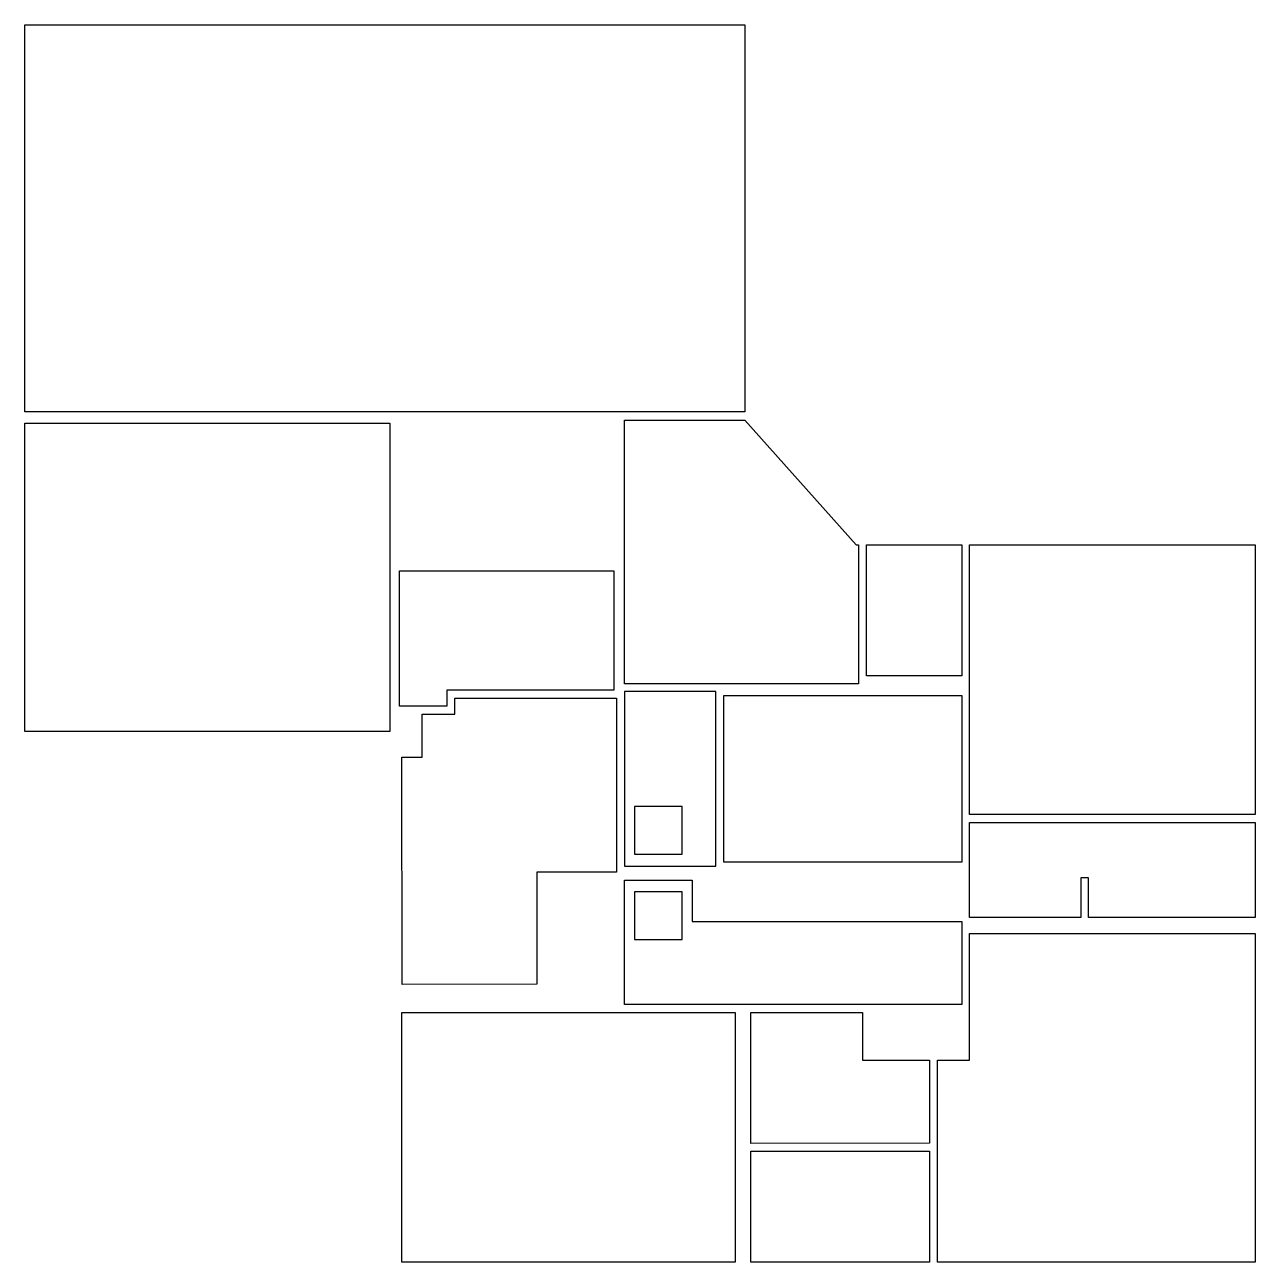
# Model space of a CAD drawing. Header units: millimetres. Extents: x 1.2 to 16.7, y 1 to 16.6.
import ezdxf

# ---------------------------------------------------------------- set-up
doc = ezdxf.new("R2010")
doc.units = ezdxf.units.MM
doc.layers.add('AREE LEONARDO', color=7, linetype='Continuous')

msp = doc.modelspace()

# ---------------------------------------------------------------- linework, layer by layer
at = {"layer": 'AREE LEONARDO', "color": 5}
for points in [[(1.195, 16.582), (10.272, 16.582), (10.272, 11.701), (1.195, 11.701)], [(1.195, 11.557), (5.798, 11.557), (5.798, 7.671), (1.195, 7.671)], [(8.757, 11.596), (10.272, 11.596), (11.677, 10.022), (11.707, 10.022), (11.707, 8.272), (8.757, 8.272)], [(13.107, 10.022), (16.707, 10.022), (16.707, 6.622), (13.107, 6.622)], [(9.907, 8.172), (8.757, 8.172), (8.757, 5.972), (9.907, 5.972)], [(10.007, 8.122), (13.007, 8.122), (13.007, 6.022), (10.007, 6.022)], [(5.95, 7.344), (6.207, 7.344), (6.207, 7.889), (6.618, 7.889), (6.618, 8.089), (8.657, 8.089), (8.657, 5.896), (7.65, 5.896), (7.65, 4.481), (5.951, 4.48)], [(8.757, 5.796), (9.607, 5.796), (9.607, 5.272), (13.007, 5.272), (13.007, 4.226), (8.757, 4.226)], [(12.7, 3.526), (13.107, 3.526), (13.107, 5.122), (16.707, 5.122), (16.707, 0.976), (12.7, 0.976)], [(5.95, 4.126), (10.15, 4.126), (10.15, 0.976), (5.95, 0.976)]]:
    msp.add_lwpolyline(points, close=True, dxfattribs=at)
at = {"layer": 'AREE LEONARDO', "color": 3}
for points in [[(11.807, 10.022), (13.007, 10.022), (13.007, 8.372), (11.807, 8.372)], [(5.918, 9.694), (8.622, 9.694), (8.622, 8.189), (6.518, 8.189), (6.518, 7.989), (5.918, 7.989)], [(13.107, 5.322), (13.107, 6.522), (16.707, 6.522), (16.707, 5.322), (14.607, 5.322), (14.607, 5.822), (14.507, 5.822), (14.507, 5.322)], [(10.35, 4.126), (11.755, 4.126), (11.755, 3.526), (12.6, 3.526), (12.601, 2.476), (10.35, 2.475)], [(10.35, 2.375), (12.6, 2.375), (12.6, 0.976), (10.35, 0.976)]]:
    msp.add_lwpolyline(points, close=True, dxfattribs=at)
at = {"layer": 'AREE LEONARDO', "color": 1}
for points in [[(8.882, 6.122), (9.482, 6.122), (9.482, 6.722), (8.882, 6.722)], [(8.882, 5.046), (9.482, 5.046), (9.482, 5.646), (8.882, 5.646)]]:
    msp.add_lwpolyline(points, close=True, dxfattribs=at)

doc.saveas('drawing.dxf')
